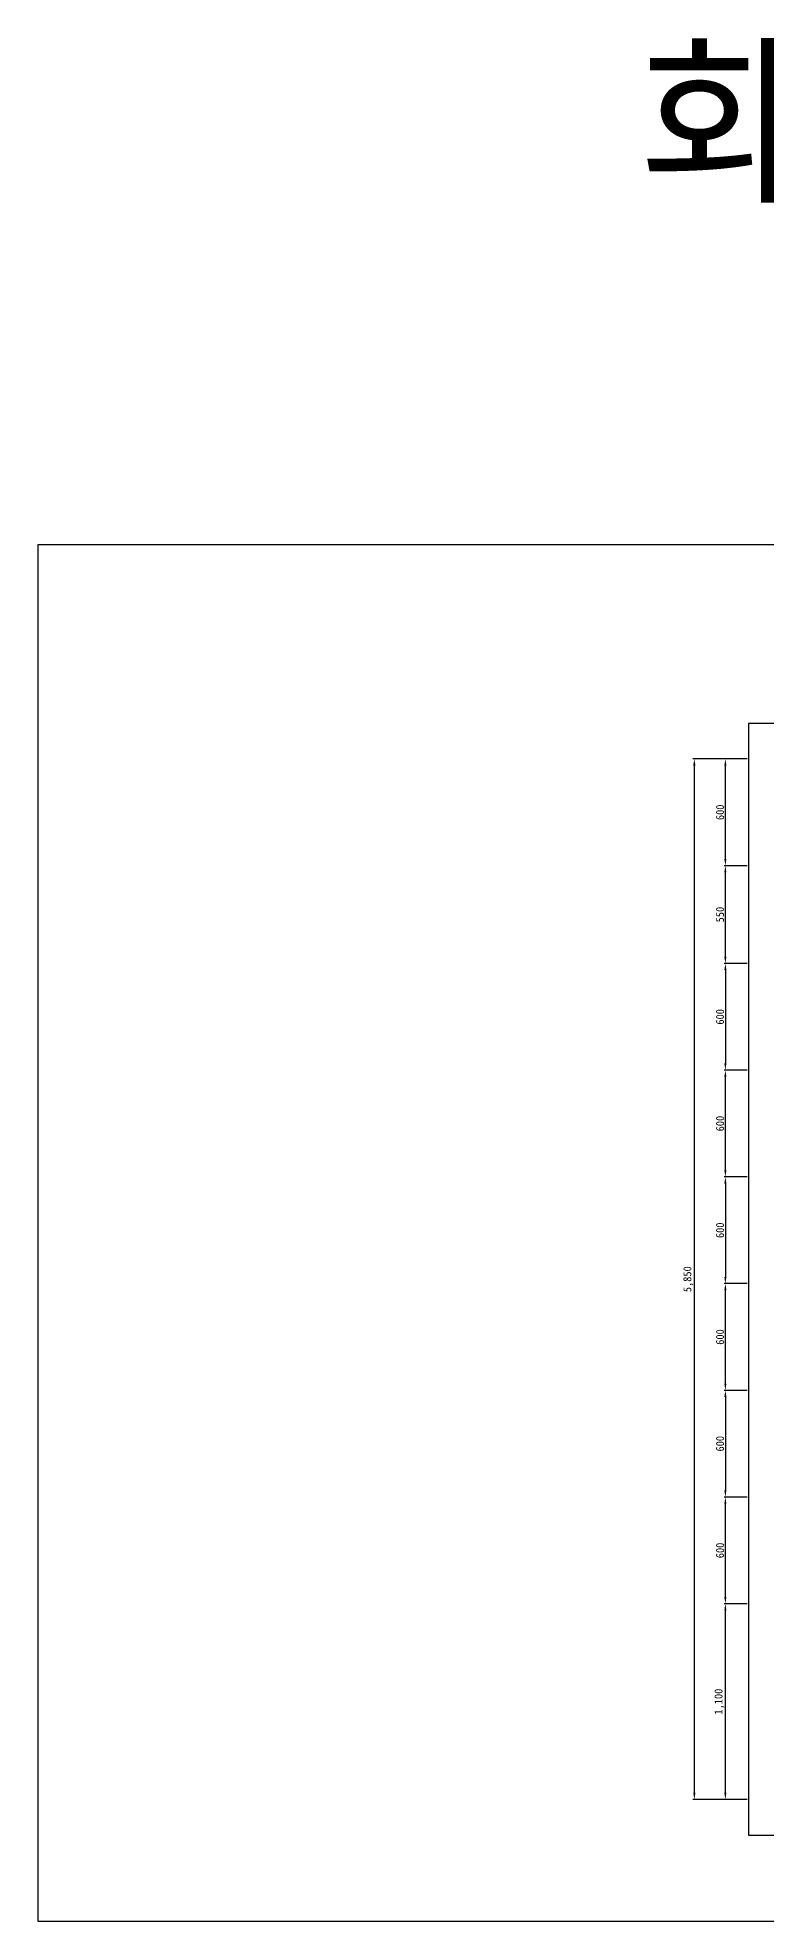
# Model space of a CAD drawing. Header units: millimetres. Extents: x -114511 to -102571, y -157617 to -147027.
# Drawn here: x -114511 to -110416, y -157617 to -147027 of the extents above; entities that cross this region are included whole.
import ezdxf
from ezdxf.enums import TextEntityAlignment as Align

# ---------------------------------------------------------------- set-up
doc = ezdxf.new("R2010")
doc.units = ezdxf.units.MM
doc.layers.add('TX-PAPR', color=2, linetype='Continuous', plot=False)
for name, color, linetype in [('TZ-BASE', 253, 'Continuous'), ('TZ-DIMS', 1, 'Continuous'), ('TZ-TEXT', 3, 'Continuous')]:
    doc.layers.add(name, color=color, linetype=linetype)
doc.styles.get("Standard").update_dxf_attribs({"font": 'GulimChe.ttf'})
doc.dimstyles.new('D15', dxfattribs={"dimscale": 15, "dimtxt": 3, "dimasz": 2.5, "dimexe": 0.5, "dimexo": 0.5, "dimgap": 0.5, "dimtad": 1, "dimdec": 0, "dimzin": 1, "dimdsep": 46, "dimlunit": 6, "dimtxsty": 'Standard', "dimcen": 1, "dimclrd": 1, "dimclre": 1, "dimclrt": 3, "dimadec": 0, "dimazin": 0, "dimtfac": 1, "dimtdec": 0, "dimtix": 1, "dimtmove": 2, "dimatfit": 3, "dimfxl": 0, "dimtvp": 2, "dimlwd": -1, "dimlwe": -1, "dimarcsym": 0})

# ---------------------------------------------------------------- blocks, each defined once
blk = doc.blocks.new('*D697')
at = {"layer": 'DEFPOINTS', "color": 0}
for p in [(-110646, -155832), (-110516, -155832), (-110516, -156932)]:
    blk.add_point(p, dxfattribs=at)
at = {"layer": 'TZ-DIMS', "color": 1}
for p, q in [((-110523, -155832), (-110653, -155832)), ((-110646, -156894), (-110646, -155869)), ((-110523, -156932), (-110653, -156932))]:
    blk.add_line(p, q, dxfattribs=at)
for points in [[(-110652, -155869), (-110640, -155869), (-110646, -155832)], [(-110652, -156894), (-110640, -156894), (-110646, -156932)]]:
    blk.add_solid(points, dxfattribs=at)
at = {"layer": 'TZ-DIMS', "color": 3, "insert": (-110679, -156382), "char_height": 45, "attachment_point": 5, "rotation": 90}
blk.add_mtext('1,100', dxfattribs=at)
blk = doc.blocks.new('*D698')
at = {"layer": 'DEFPOINTS', "color": 0}
for p in [(-110646, -155232), (-110516, -155232), (-110516, -155832)]:
    blk.add_point(p, dxfattribs=at)
at = {"layer": 'TZ-DIMS', "color": 1}
for p, q in [((-110523, -155232), (-110653, -155232)), ((-110646, -155794), (-110646, -155269)), ((-110523, -155832), (-110653, -155832))]:
    blk.add_line(p, q, dxfattribs=at)
for points in [[(-110652, -155269), (-110640, -155269), (-110646, -155232)], [(-110652, -155794), (-110640, -155794), (-110646, -155832)]]:
    blk.add_solid(points, dxfattribs=at)
at = {"layer": 'TZ-DIMS', "color": 3, "insert": (-110676, -155532), "char_height": 45, "attachment_point": 5, "rotation": 90}
blk.add_mtext('600', dxfattribs=at)
blk = doc.blocks.new('*D699')
at = {"layer": 'DEFPOINTS', "color": 0}
for p in [(-110516, -154632), (-110646, -155232), (-110516, -155232)]:
    blk.add_point(p, dxfattribs=at)
at = {"layer": 'TZ-DIMS', "color": 1}
for p, q in [((-110523, -154632), (-110653, -154632)), ((-110646, -154669), (-110646, -155194)), ((-110523, -155232), (-110653, -155232))]:
    blk.add_line(p, q, dxfattribs=at)
for points in [[(-110652, -154669), (-110640, -154669), (-110646, -154632)], [(-110652, -155194), (-110640, -155194), (-110646, -155232)]]:
    blk.add_solid(points, dxfattribs=at)
at = {"layer": 'TZ-DIMS', "color": 3, "insert": (-110676, -154932), "char_height": 45, "attachment_point": 5, "rotation": 90}
blk.add_mtext('600', dxfattribs=at)
blk = doc.blocks.new('*D700')
at = {"layer": 'DEFPOINTS', "color": 0}
for p in [(-110516, -153432), (-110646, -154032), (-110516, -154032)]:
    blk.add_point(p, dxfattribs=at)
at = {"layer": 'TZ-DIMS', "color": 1}
for p, q in [((-110523, -153432), (-110653, -153432)), ((-110646, -153469), (-110646, -153994)), ((-110523, -154032), (-110653, -154032))]:
    blk.add_line(p, q, dxfattribs=at)
for points in [[(-110652, -153469), (-110640, -153469), (-110646, -153432)], [(-110652, -153994), (-110640, -153994), (-110646, -154032)]]:
    blk.add_solid(points, dxfattribs=at)
at = {"layer": 'TZ-DIMS', "color": 3, "insert": (-110676, -153732), "char_height": 45, "attachment_point": 5, "rotation": 90}
blk.add_mtext('600', dxfattribs=at)
blk = doc.blocks.new('*D701')
at = {"layer": 'DEFPOINTS', "color": 0}
for p in [(-110646, -154032), (-110516, -154032), (-110516, -154632)]:
    blk.add_point(p, dxfattribs=at)
at = {"layer": 'TZ-DIMS', "color": 1}
for p, q in [((-110523, -154032), (-110653, -154032)), ((-110646, -154594), (-110646, -154069)), ((-110523, -154632), (-110653, -154632))]:
    blk.add_line(p, q, dxfattribs=at)
for points in [[(-110652, -154069), (-110640, -154069), (-110646, -154032)], [(-110652, -154594), (-110640, -154594), (-110646, -154632)]]:
    blk.add_solid(points, dxfattribs=at)
at = {"layer": 'TZ-DIMS', "color": 3, "insert": (-110676, -154332), "char_height": 45, "attachment_point": 5, "rotation": 90}
blk.add_mtext('600', dxfattribs=at)
blk = doc.blocks.new('*D702')
at = {"layer": 'DEFPOINTS', "color": 0}
for p in [(-110646, -152832), (-110516, -152832), (-110516, -153432)]:
    blk.add_point(p, dxfattribs=at)
at = {"layer": 'TZ-DIMS', "color": 1}
for p, q in [((-110523, -152832), (-110653, -152832)), ((-110646, -153394), (-110646, -152869)), ((-110523, -153432), (-110653, -153432))]:
    blk.add_line(p, q, dxfattribs=at)
for points in [[(-110652, -152869), (-110640, -152869), (-110646, -152832)], [(-110652, -153394), (-110640, -153394), (-110646, -153432)]]:
    blk.add_solid(points, dxfattribs=at)
at = {"layer": 'TZ-DIMS', "color": 3, "insert": (-110676, -153132), "char_height": 45, "attachment_point": 5, "rotation": 90}
blk.add_mtext('600', dxfattribs=at)
blk = doc.blocks.new('*D703')
at = {"layer": 'DEFPOINTS', "color": 0}
for p in [(-110516, -152232), (-110646, -152832), (-110516, -152832)]:
    blk.add_point(p, dxfattribs=at)
at = {"layer": 'TZ-DIMS', "color": 1}
for p, q in [((-110523, -152232), (-110653, -152232)), ((-110646, -152269), (-110646, -152794)), ((-110523, -152832), (-110653, -152832))]:
    blk.add_line(p, q, dxfattribs=at)
for points in [[(-110652, -152269), (-110640, -152269), (-110646, -152232)], [(-110652, -152794), (-110640, -152794), (-110646, -152832)]]:
    blk.add_solid(points, dxfattribs=at)
at = {"layer": 'TZ-DIMS', "color": 3, "insert": (-110676, -152532), "char_height": 45, "attachment_point": 5, "rotation": 90}
blk.add_mtext('600', dxfattribs=at)
blk = doc.blocks.new('*D704')
at = {"layer": 'DEFPOINTS', "color": 0}
for p in [(-110646, -151682), (-110516, -151682), (-110516, -152232)]:
    blk.add_point(p, dxfattribs=at)
at = {"layer": 'TZ-DIMS', "color": 1}
for p, q in [((-110523, -151682), (-110653, -151682)), ((-110646, -152194), (-110646, -151719)), ((-110523, -152232), (-110653, -152232))]:
    blk.add_line(p, q, dxfattribs=at)
for points in [[(-110652, -151719), (-110640, -151719), (-110646, -151682)], [(-110652, -152194), (-110640, -152194), (-110646, -152232)]]:
    blk.add_solid(points, dxfattribs=at)
at = {"layer": 'TZ-DIMS', "color": 3, "insert": (-110676, -151957), "char_height": 45, "attachment_point": 5, "rotation": 90}
blk.add_mtext('550', dxfattribs=at)
blk = doc.blocks.new('*D705')
at = {"layer": 'DEFPOINTS', "color": 0}
for p in [(-110646, -151082), (-110516, -151082), (-110516, -151682)]:
    blk.add_point(p, dxfattribs=at)
at = {"layer": 'TZ-DIMS', "color": 1}
for p, q in [((-110523, -151082), (-110653, -151082)), ((-110646, -151644), (-110646, -151119)), ((-110523, -151682), (-110653, -151682))]:
    blk.add_line(p, q, dxfattribs=at)
for points in [[(-110652, -151119), (-110640, -151119), (-110646, -151082)], [(-110652, -151644), (-110640, -151644), (-110646, -151682)]]:
    blk.add_solid(points, dxfattribs=at)
at = {"layer": 'TZ-DIMS', "color": 3, "insert": (-110676, -151382), "char_height": 45, "attachment_point": 5, "rotation": 90}
blk.add_mtext('600', dxfattribs=at)
blk = doc.blocks.new('*D706')
at = {"layer": 'DEFPOINTS', "color": 0}
for p in [(-110820, -151082), (-110516, -151082), (-110516, -156932)]:
    blk.add_point(p, dxfattribs=at)
at = {"layer": 'TZ-DIMS', "color": 1}
for p, q in [((-110523, -151082), (-110828, -151082)), ((-110820, -156894), (-110820, -151119)), ((-110523, -156932), (-110828, -156932))]:
    blk.add_line(p, q, dxfattribs=at)
for points in [[(-110827, -151119), (-110814, -151119), (-110820, -151082)], [(-110827, -156894), (-110814, -156894), (-110820, -156932)]]:
    blk.add_solid(points, dxfattribs=at)
at = {"layer": 'TZ-DIMS', "color": 3, "insert": (-110854, -154007), "char_height": 45, "attachment_point": 5, "rotation": 90}
blk.add_mtext('5,850', dxfattribs=at)

msp = doc.modelspace()

# ---------------------------------------------------------------- linework, layer by layer
at = {"layer": 'TX-PAPR'}
msp.add_lwpolyline([(-114511, -157617.3), (-102571, -157617.3), (-102571, -149877.3), (-114511, -149877.3)], close=True, dxfattribs=at)
at = {"layer": 'TZ-BASE'}
msp.add_lwpolyline([(-107516, -157132), (-106166, -157132), (-106166, -150882), (-110516, -150882), (-110516, -157132), (-109316, -157132)], dxfattribs=at)

# ---------------------------------------------------------------- texts
at = {"layer": 'TZ-TEXT'}
msp.add_text('화곡PP/2층', height=750, dxfattribs=at).set_placement((-108743.9, -147499.7), align=Align.MIDDLE_CENTER)

# ---------------------------------------------------------------- dimensions: what is measured, and where the dimension line sits
at = {"layer": 'TZ-DIMS'}
for base, p1, p2, angle, picture, middle in [((-110820.4, -151082), (-110516, -156932), (-110516, -151082), 90, '*D706', (-110853.8, -154007)), ((-110646, -151082), (-110516, -151682), (-110516, -151082), 90, '*D705', (-110676.5, -151382)), ((-110646, -151682), (-110516, -152232), (-110516, -151682), 90, '*D704', (-110676.5, -151957)), ((-110646, -152832), (-110516, -152232), (-110516, -152832), 270, '*D703', (-110676.5, -152532)), ((-110646, -152832), (-110516, -153432), (-110516, -152832), 90, '*D702', (-110676.5, -153132)), ((-110646, -154032), (-110516, -153432), (-110516, -154032), 270, '*D700', (-110676.5, -153732)), ((-110646, -154032), (-110516, -154632), (-110516, -154032), 90, '*D701', (-110676.5, -154332)), ((-110646, -155232), (-110516, -154632), (-110516, -155232), 270, '*D699', (-110676.5, -154932)), ((-110646, -155232), (-110516, -155832), (-110516, -155232), 90, '*D698', (-110676.5, -155532)), ((-110646, -155832), (-110516, -156932), (-110516, -155832), 90, '*D697', (-110679.3, -156382))]:
    dim = msp.add_linear_dim(base=base, p1=p1, p2=p2, angle=angle, dimstyle='D15', override={"dimfxl": 0.3}, dxfattribs=at)
    dim.commit()
    dim.dimension.update_dxf_attribs({"geometry": picture, "text_midpoint": middle})

doc.saveas('drawing.dxf')
